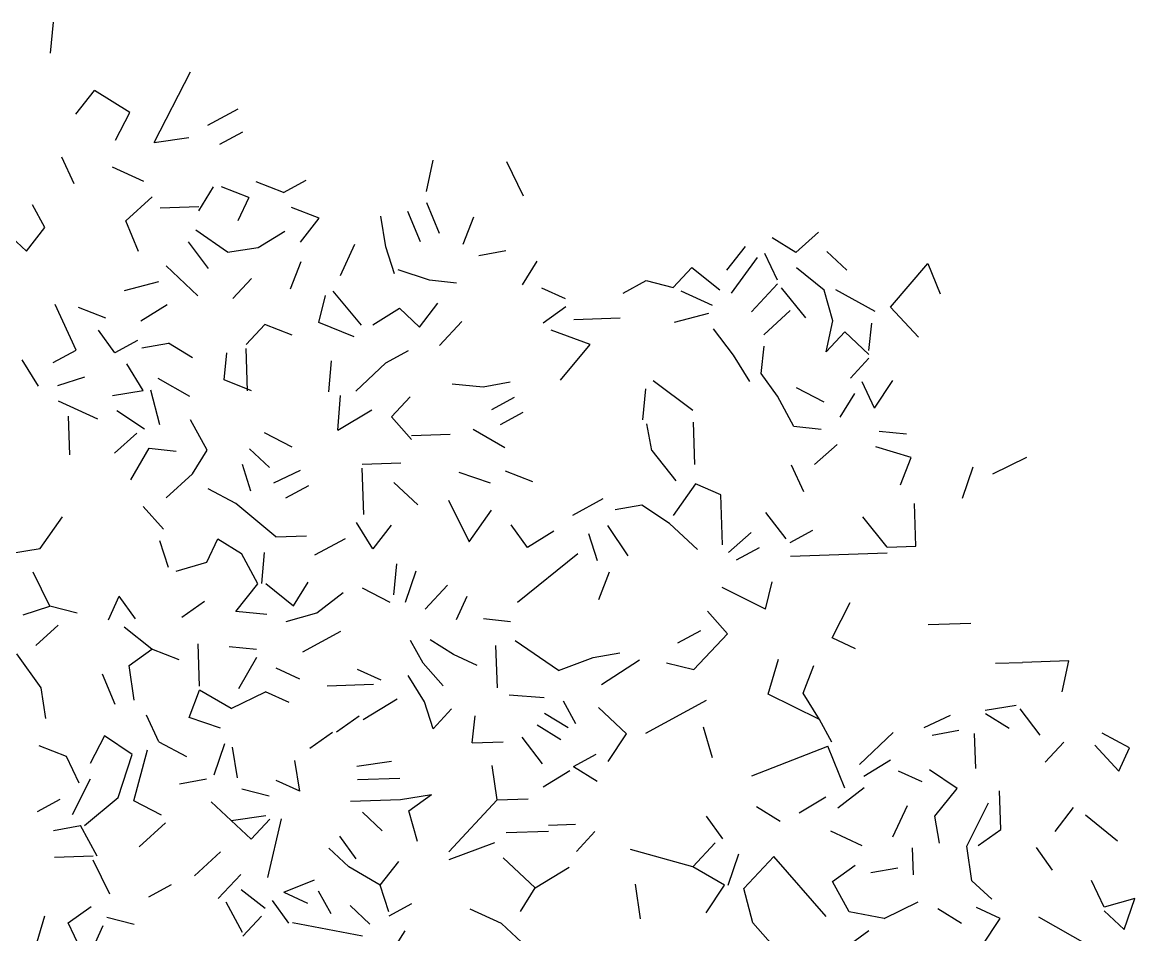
# Model space of a CAD drawing. Header units: metres. Extents: x 10 to 239, y 2 to 253.
# Drawn here: x 63.125 to 64.679, y 239.935 to 241.21 of the extents above; entities that cross this region are included whole.
import ezdxf

# ---------------------------------------------------------------- set-up
doc = ezdxf.new("R2010")
doc.units = ezdxf.units.M
doc.header["$MEASUREMENT"] = 0
doc.layers.add('bloques ARBOLES', color=7, linetype='Continuous', true_color=0xb8d897)

# ---------------------------------------------------------------- blocks, each defined once
blk = doc.blocks.new('arb-alz-77')
at = {"layer": 'bloques ARBOLES', "linetype": 'Continuous'}
for p, q in [((2.5902, 10.7491), (2.5993, 10.849)), ((2.9238, 10.4614), (3.0406, 10.6896)), ((2.9238, 10.4614), (3.0406, 10.6896)), ((2.6716, 10.5526), (2.7313, 10.6293)), ((2.8458, 10.5584), (2.7313, 10.6293)), ((2.8458, 10.5584), (2.7313, 10.6293)), ((2.8458, 10.5584), (2.7313, 10.6293)), ((2.8458, 10.5584), (2.7313, 10.6293)), ((2.799, 10.4696), (2.8458, 10.5584)), ((3.0964, 10.517), (3.1942, 10.5702)), ((3.0964, 10.517), (3.1942, 10.5702)), ((3.0964, 10.517), (3.1942, 10.5702)), ((2.9238, 10.4614), (3.0354, 10.4776)), ((2.9238, 10.4614), (3.0354, 10.4776)), ((2.9238, 10.4614), (3.0354, 10.4776)), ((3.1358, 10.4562), (3.2091, 10.4959)), ((2.6667, 10.3281), (2.6265, 10.414)), ((2.6667, 10.3281), (2.6265, 10.414)), ((3.8011, 10.3041), (3.8226, 10.4045)), ((3.8011, 10.3041), (3.8226, 10.4045)), ((4.0593, 10.4001), (4.1129, 10.2898)), ((4.0593, 10.4001), (4.1129, 10.2898)), ((4.0593, 10.4001), (4.1129, 10.2898)), ((2.8907, 10.3356), (2.7894, 10.3821)), ((3.3403, 10.301), (3.252, 10.3353)), ((3.3403, 10.301), (3.4137, 10.3408)), ((3.3403, 10.301), (3.4137, 10.3408)), ((2.8328, 10.2092), (2.9173, 10.2868)), ((3.0682, 10.2421), (3.1155, 10.3184)), ((3.0682, 10.2421), (3.1155, 10.3184)), ((3.0682, 10.2421), (3.1155, 10.3184)), ((3.2287, 10.2847), (3.1404, 10.3192)), ((2.5718, 10.1879), (2.5321, 10.2613)), ((2.5718, 10.1879), (2.5321, 10.2613)), ((3.0678, 10.2545), (2.9434, 10.2503)), ((3.0678, 10.2545), (2.9434, 10.2503)), ((3.0678, 10.2545), (2.9434, 10.2503)), ((3.0678, 10.2545), (2.9434, 10.2503)), ((3.2287, 10.2847), (3.1939, 10.209)), ((3.2287, 10.2847), (3.1939, 10.209)), ((3.2287, 10.2847), (3.1939, 10.209)), ((3.4552, 10.2177), (3.3668, 10.2521)), ((3.843, 10.1686), (3.8023, 10.2669)), ((3.843, 10.1686), (3.8023, 10.2669)), ((3.843, 10.1686), (3.8023, 10.2669)), ((3.3954, 10.141), (3.4552, 10.2177)), ((3.6701, 10.1253), (3.6543, 10.2245)), ((3.7816, 10.1415), (3.741, 10.2398)), ((3.9189, 10.1337), (3.9532, 10.2222)), ((3.9189, 10.1337), (3.9532, 10.2222)), ((2.5122, 10.1112), (2.5718, 10.1879)), ((2.5122, 10.1112), (2.5718, 10.1879)), ((2.8734, 10.1108), (2.8328, 10.2092)), ((2.8734, 10.1108), (2.8328, 10.2092)), ((3.16, 10.1081), (3.0579, 10.1794)), ((3.16, 10.1081), (3.0579, 10.1794)), ((3.16, 10.1081), (3.0579, 10.1794)), ((2.5122, 10.1112), (2.4479, 10.1713)), ((3.2591, 10.1239), (3.3445, 10.1766)), ((3.2591, 10.1239), (3.3445, 10.1766)), ((3.2591, 10.1239), (3.3445, 10.1766)), ((3.2591, 10.1239), (3.3445, 10.1766)), ((4.9909, 10.1076), (4.9147, 10.1549)), ((4.9909, 10.1076), (4.9147, 10.1549)), ((4.9909, 10.1076), (4.9147, 10.1549)), ((4.9909, 10.1076), (4.9147, 10.1549)), ((4.9909, 10.1076), (5.0637, 10.1724)), ((3.0995, 10.0562), (3.0344, 10.1413)), ((3.0995, 10.0562), (3.0344, 10.1413)), ((3.16, 10.1081), (3.2591, 10.1239)), ((3.5237, 10.0332), (3.57, 10.1344)), ((3.6979, 10.0391), (3.6701, 10.1253)), ((3.97, 10.0982), (4.0566, 10.1136)), ((3.97, 10.0982), (4.0566, 10.1136)), ((4.7687, 10.0503), (4.8284, 10.1271)), ((5.1548, 10.051), (5.0906, 10.1111)), ((5.1548, 10.051), (5.0906, 10.1111)), ((3.3632, 9.9905), (3.3976, 10.0788)), ((3.3632, 9.9905), (3.3976, 10.0788)), ((4.1102, 10.0032), (4.1575, 10.0795)), ((4.1102, 10.0032), (4.1575, 10.0795)), ((4.7836, 9.9761), (4.8671, 10.0911)), ((4.7836, 9.9761), (4.8671, 10.0911)), ((4.7836, 9.9761), (4.8671, 10.0911)), ((4.7836, 9.9761), (4.8671, 10.0911)), ((4.9317, 10.0184), (4.8914, 10.1043)), ((4.9317, 10.0184), (4.8914, 10.1043)), ((4.9317, 10.0184), (4.8914, 10.1043)), ((5.2959, 9.9312), (5.4157, 10.0722)), ((5.2959, 9.9312), (5.4157, 10.0722)), ((5.4157, 10.0722), (5.4564, 9.9739)), ((3.065, 9.9679), (2.9621, 10.0641)), ((3.8108, 10.0179), (3.7099, 10.052)), ((4.5963, 9.9947), (4.6563, 10.059)), ((4.5963, 9.9947), (4.6563, 10.059)), ((4.5963, 9.9947), (4.6563, 10.059)), ((4.6563, 10.059), (4.746, 9.9873)), ((4.6563, 10.059), (4.746, 9.9873)), ((5.0824, 9.9863), (4.9927, 10.0579)), ((5.0824, 9.9863), (4.9927, 10.0579)), ((2.8279, 9.9848), (2.939, 10.0135)), ((2.8279, 9.9848), (2.939, 10.0135)), ((2.8279, 9.9848), (2.939, 10.0135)), ((3.1774, 9.9592), (3.2375, 10.0236)), ((3.1774, 9.9592), (3.2375, 10.0236)), ((3.8982, 10.0085), (3.8108, 10.0179)), ((3.8982, 10.0085), (3.8108, 10.0179)), ((4.4349, 9.9768), (4.5083, 10.0167)), ((4.4349, 9.9768), (4.5083, 10.0167)), ((4.5083, 10.0167), (4.5963, 9.9947)), ((4.8479, 9.916), (4.9321, 10.006)), ((4.8479, 9.916), (4.9321, 10.006)), ((4.8479, 9.916), (4.9321, 10.006)), ((4.8479, 9.916), (4.9321, 10.006)), ((4.8479, 9.916), (4.9321, 10.006)), ((3.4541, 9.8814), (3.4761, 9.9693)), ((3.4541, 9.8814), (3.4761, 9.9693)), ((3.5915, 9.8736), (3.5005, 9.9826)), ((4.2488, 9.9581), (4.1727, 9.9927)), ((4.7228, 9.9367), (4.6214, 9.9831)), ((5.0231, 9.897), (4.945, 9.994)), ((5.0231, 9.897), (4.945, 9.994)), ((5.1105, 9.8876), (5.0824, 9.9863)), ((5.1105, 9.8876), (5.0824, 9.9863)), ((5.1105, 9.8876), (5.0824, 9.9863)), ((5.2466, 9.917), (5.1196, 9.9875)), ((5.2466, 9.917), (5.1196, 9.9875)), ((2.6724, 9.7927), (2.6052, 9.9399)), ((2.7686, 9.8956), (2.6802, 9.9299)), ((2.881, 9.8869), (2.9663, 9.9396)), ((2.881, 9.8869), (2.9663, 9.9396)), ((2.881, 9.8869), (2.9663, 9.9396)), ((3.6286, 9.8749), (3.7141, 9.9276)), ((3.6286, 9.8749), (3.7141, 9.9276)), ((3.7784, 9.8674), (3.7141, 9.9276)), ((3.7784, 9.8674), (3.7141, 9.9276)), ((3.7784, 9.8674), (3.7141, 9.9276)), ((3.7784, 9.8674), (3.7141, 9.9276)), ((3.7784, 9.8674), (3.7141, 9.9276)), ((3.7784, 9.8674), (3.8381, 9.9442)), ((4.1765, 9.8808), (4.2496, 9.9331)), ((4.1765, 9.8808), (4.2496, 9.9331)), ((4.1765, 9.8808), (4.2496, 9.9331)), ((5.2959, 9.9312), (5.3863, 9.8346)), ((5.2959, 9.9312), (5.3863, 9.8346)), ((4.4252, 9.8955), (4.2759, 9.8904)), ((4.4252, 9.8955), (4.2759, 9.8904)), ((4.4252, 9.8955), (4.2759, 9.8904)), ((4.4252, 9.8955), (4.2759, 9.8904)), ((4.6, 9.8827), (4.7111, 9.9115)), ((4.6, 9.8827), (4.7111, 9.9115)), ((4.6, 9.8827), (4.7111, 9.9115)), ((4.8878, 9.8425), (4.9725, 9.9203)), ((2.7972, 9.7844), (2.7449, 9.8575)), ((3.2198, 9.8112), (3.28, 9.8755)), ((3.3682, 9.8411), (3.28, 9.8755)), ((3.3682, 9.8411), (3.28, 9.8755)), ((3.5678, 9.8355), (3.4541, 9.8814)), ((3.5678, 9.8355), (3.4541, 9.8814)), ((3.9148, 9.8846), (3.8428, 9.8073)), ((4.3284, 9.8113), (4.2024, 9.8569)), ((4.3284, 9.8113), (4.2024, 9.8569)), ((4.3284, 9.8113), (4.2024, 9.8569)), ((4.7904, 9.777), (4.7253, 9.862)), ((5.0891, 9.7871), (5.1105, 9.8876)), ((5.0891, 9.7871), (5.1105, 9.8876)), ((5.0891, 9.7871), (5.1105, 9.8876)), ((5.0891, 9.7871), (5.1105, 9.8876)), ((5.2258, 9.7917), (5.2354, 9.8793)), ((2.8706, 9.8243), (2.7972, 9.7844)), ((2.8706, 9.8243), (2.7972, 9.7844)), ((2.8706, 9.8243), (2.7972, 9.7844)), ((5.1491, 9.8514), (5.0891, 9.7871)), ((5.1491, 9.8514), (5.0891, 9.7871)), ((5.2263, 9.7793), (5.1491, 9.8514)), ((5.2263, 9.7793), (5.1491, 9.8514)), ((5.2263, 9.7793), (5.1491, 9.8514)), ((2.5989, 9.7528), (2.6724, 9.7927)), ((2.8839, 9.7999), (2.9706, 9.8153)), ((2.8839, 9.7999), (2.9706, 9.8153)), ((2.8839, 9.7999), (2.9706, 9.8153)), ((3.0469, 9.768), (2.9706, 9.8153)), ((3.0469, 9.768), (2.9706, 9.8153)), ((3.0469, 9.768), (2.9706, 9.8153)), ((3.1489, 9.6968), (3.1585, 9.7842)), ((3.2249, 9.6619), (3.2203, 9.7987)), ((3.2249, 9.6619), (3.2203, 9.7987)), ((3.6702, 9.7516), (3.7436, 9.7915)), ((3.6702, 9.7516), (3.7436, 9.7915)), ((4.2326, 9.696), (4.3284, 9.8113)), ((4.2326, 9.696), (4.3284, 9.8113)), ((4.2326, 9.696), (4.3284, 9.8113)), ((4.8796, 9.7177), (4.8891, 9.8054)), ((4.8796, 9.7177), (4.8891, 9.8054)), ((2.5518, 9.6766), (2.499, 9.762)), ((2.5518, 9.6766), (2.499, 9.762)), ((2.8886, 9.6629), (2.8358, 9.7484)), ((2.8886, 9.6629), (2.8358, 9.7484)), ((2.8886, 9.6629), (2.8358, 9.7484)), ((3.4866, 9.6584), (3.4956, 9.7583)), ((3.4866, 9.6584), (3.4956, 9.7583)), ((3.5736, 9.6612), (3.6702, 9.7516)), ((4.8431, 9.6916), (4.7904, 9.777)), ((5.1666, 9.7026), (5.2266, 9.7669)), ((5.1666, 9.7026), (5.2266, 9.7669)), ((4.9319, 9.6449), (4.8796, 9.7177)), ((2.614, 9.6786), (2.7002, 9.7064)), ((2.614, 9.6786), (2.7002, 9.7064)), ((3.0386, 9.6432), (2.937, 9.702)), ((3.2372, 9.6623), (3.1489, 9.6968)), ((3.8843, 9.6841), (3.9842, 9.6751)), ((3.9842, 9.6751), (4.0708, 9.6905)), ((3.9842, 9.6751), (4.0708, 9.6905)), ((4.6595, 9.5983), (4.5317, 9.6936)), ((5.2446, 9.6056), (5.2044, 9.6913)), ((5.2446, 9.6056), (5.3039, 9.6947)), ((5.2446, 9.6056), (5.3039, 9.6947)), ((5.2446, 9.6056), (5.3039, 9.6947)), ((2.7894, 9.6472), (2.8886, 9.6629)), ((2.7894, 9.6472), (2.8886, 9.6629)), ((2.9421, 9.5527), (2.9133, 9.6638)), ((3.5157, 9.5348), (3.5242, 9.6472)), ((3.5157, 9.5348), (3.5242, 9.6472)), ((3.6886, 9.5779), (3.7486, 9.6422)), ((4.0116, 9.6013), (4.085, 9.6411)), ((4.0116, 9.6013), (4.085, 9.6411)), ((4.4986, 9.568), (4.5076, 9.6678)), ((4.4986, 9.568), (4.5076, 9.6678)), ((4.985, 9.547), (4.9319, 9.6449)), ((5.0821, 9.625), (4.9932, 9.6718)), ((5.1334, 9.5769), (5.1807, 9.6532)), ((2.7422, 9.5709), (2.6156, 9.6289)), ((2.7422, 9.5709), (2.6156, 9.6289)), ((2.7422, 9.5709), (2.6156, 9.6289)), ((2.7422, 9.5709), (2.6156, 9.6289)), ((2.7422, 9.5709), (2.6156, 9.6289)), ((2.6527, 9.4558), (2.6485, 9.5802)), ((2.8927, 9.5386), (2.8035, 9.5978)), ((2.8927, 9.5386), (2.8035, 9.5978)), ((2.8927, 9.5386), (2.8035, 9.5978)), ((2.8927, 9.5386), (2.8035, 9.5978)), ((2.8927, 9.5386), (2.8035, 9.5978)), ((3.5157, 9.5348), (3.6256, 9.6007)), ((3.7533, 9.5054), (3.6886, 9.5779)), ((3.7533, 9.5054), (3.6886, 9.5779)), ((3.7533, 9.5054), (3.6886, 9.5779)), ((3.7533, 9.5054), (3.6886, 9.5779)), ((3.7533, 9.5054), (3.6886, 9.5779)), ((4.1116, 9.5921), (4.0382, 9.5524)), ((3.0943, 9.4706), (3.0411, 9.5684)), ((3.0943, 9.4706), (3.0411, 9.5684)), ((4.0532, 9.478), (3.9515, 9.537)), ((4.5267, 9.4693), (4.5113, 9.5559)), ((4.5267, 9.4693), (4.5113, 9.5559)), ((4.6653, 9.4241), (4.6608, 9.5609)), ((5.0725, 9.5375), (4.985, 9.547)), ((5.0725, 9.5375), (4.985, 9.547)), ((2.7957, 9.4606), (2.8682, 9.5253)), ((2.7957, 9.4606), (2.8682, 9.5253)), ((2.7957, 9.4606), (2.8682, 9.5253)), ((2.7957, 9.4606), (2.8682, 9.5253)), ((3.368, 9.48), (3.2793, 9.5268)), ((3.7529, 9.5178), (3.8773, 9.522)), ((3.7529, 9.5178), (3.8773, 9.522)), ((5.3471, 9.5218), (5.2596, 9.5313)), ((5.3471, 9.5218), (5.2596, 9.5313)), ((2.8485, 9.3751), (2.9073, 9.4768)), ((2.8485, 9.3751), (2.9073, 9.4768)), ((2.9073, 9.4768), (2.9947, 9.4673)), ((2.9073, 9.4768), (2.9947, 9.4673)), ((2.9073, 9.4768), (2.9947, 9.4673)), ((3.047, 9.3943), (3.0943, 9.4706)), ((3.2955, 9.4151), (3.2312, 9.4753)), ((4.5267, 9.4693), (4.6048, 9.3722)), ((4.5267, 9.4693), (4.6048, 9.3722)), ((5.0515, 9.4247), (5.124, 9.4894)), ((5.3622, 9.4476), (5.2489, 9.4811)), ((5.3622, 9.4476), (5.2489, 9.4811)), ((3.594, 9.4252), (3.7186, 9.4294)), ((3.594, 9.4252), (3.7186, 9.4294)), ((5.3277, 9.3592), (5.3622, 9.4476)), ((5.3277, 9.3592), (5.3622, 9.4476)), ((5.3277, 9.3592), (5.3622, 9.4476)), ((5.3277, 9.3592), (5.3622, 9.4476)), ((5.6254, 9.3943), (5.7356, 9.4478)), ((5.6254, 9.3943), (5.7356, 9.4478)), ((5.6254, 9.3943), (5.7356, 9.4478)), ((2.9625, 9.3168), (3.047, 9.3943)), ((2.9625, 9.3168), (3.047, 9.3943)), ((2.9625, 9.3168), (3.047, 9.3943)), ((3.2358, 9.3384), (3.208, 9.4247)), ((3.3096, 9.3659), (3.3954, 9.406)), ((3.5995, 9.2636), (3.5944, 9.4127)), ((3.5995, 9.2636), (3.5944, 9.4127)), ((3.5995, 9.2636), (3.5944, 9.4127)), ((4.0072, 9.3644), (3.9064, 9.3985)), ((4.0072, 9.3644), (3.9064, 9.3985)), ((4.144, 9.3691), (4.0557, 9.4035)), ((4.144, 9.3691), (4.0557, 9.4035)), ((4.144, 9.3691), (4.0557, 9.4035)), ((5.017, 9.3363), (4.9768, 9.4222)), ((5.5283, 9.3162), (5.5624, 9.417)), ((5.5283, 9.3162), (5.5624, 9.417)), ((5.5283, 9.3162), (5.5624, 9.417)), ((3.3486, 9.3173), (3.422, 9.3571)), ((3.3486, 9.3173), (3.422, 9.3571)), ((3.7729, 9.2943), (3.6956, 9.3664)), ((3.7729, 9.2943), (3.6956, 9.3664)), ((3.7729, 9.2943), (3.6956, 9.3664)), ((4.6675, 9.3619), (4.596, 9.2598)), ((4.7496, 9.3273), (4.6675, 9.3619)), ((4.7496, 9.3273), (4.6675, 9.3619)), ((3.1873, 9.2993), (3.0984, 9.3462)), ((4.755, 9.1655), (4.7496, 9.3273)), ((2.9535, 9.2167), (2.8886, 9.2893)), ((2.9535, 9.2167), (2.8886, 9.2893)), ((2.9535, 9.2167), (2.8886, 9.2893)), ((3.3154, 9.1916), (3.1873, 9.2993)), ((3.3154, 9.1916), (3.1873, 9.2993)), ((3.3154, 9.1916), (3.1873, 9.2993)), ((3.872, 9.3101), (3.9387, 9.1753)), ((4.2722, 9.2613), (4.37, 9.3145)), ((4.4954, 9.2939), (4.4087, 9.2784)), ((4.5845, 9.2345), (4.4954, 9.2939)), ((4.5845, 9.2345), (4.4954, 9.2939)), ((4.5845, 9.2345), (4.4954, 9.2939)), ((5.3779, 9.1617), (5.3733, 9.2985)), ((2.5569, 9.1536), (2.6283, 9.2556)), ((2.5569, 9.1536), (2.6283, 9.2556)), ((3.9387, 9.1753), (4.0101, 9.2775)), ((3.9387, 9.1753), (4.0101, 9.2775)), ((4.9598, 9.1849), (4.8948, 9.2699)), ((5.2847, 9.1586), (5.2067, 9.2555)), ((5.2847, 9.1586), (5.2067, 9.2555)), ((5.2847, 9.1586), (5.2067, 9.2555)), ((3.6282, 9.1524), (3.5755, 9.2378)), ((3.6879, 9.2291), (3.6282, 9.1524)), ((4.1263, 9.1568), (4.074, 9.2297)), ((4.4511, 9.1304), (4.3855, 9.2278)), ((4.6746, 9.1504), (4.5845, 9.2345)), ((4.6746, 9.1504), (4.5845, 9.2345)), ((4.6746, 9.1504), (4.5845, 9.2345)), ((4.6746, 9.1504), (4.5845, 9.2345)), ((4.9727, 9.1728), (5.0462, 9.2127)), ((4.9727, 9.1728), (5.0462, 9.2127)), ((4.9727, 9.1728), (5.0462, 9.2127)), ((4.9727, 9.1728), (5.0462, 9.2127)), ((2.9701, 9.0928), (2.9422, 9.179)), ((2.9701, 9.0928), (2.9422, 9.179)), ((2.9701, 9.0928), (2.9422, 9.179)), ((2.9701, 9.0928), (2.9422, 9.179)), ((3.094, 9.1095), (3.1289, 9.1853)), ((3.1289, 9.1853), (3.2052, 9.1382)), ((3.1289, 9.1853), (3.2052, 9.1382)), ((3.1289, 9.1853), (3.2052, 9.1382)), ((3.3154, 9.1916), (3.415, 9.1949)), ((3.3154, 9.1916), (3.415, 9.1949)), ((3.3154, 9.1916), (3.415, 9.1949)), ((3.4419, 9.1336), (3.5398, 9.1867)), ((3.4419, 9.1336), (3.5398, 9.1867)), ((4.2116, 9.2094), (4.1263, 9.1568)), ((4.2116, 9.2094), (4.1263, 9.1568)), ((4.3519, 9.1145), (4.3242, 9.2008)), ((4.7745, 9.1413), (4.8471, 9.206)), ((2.4578, 9.1377), (2.5569, 9.1536)), ((2.4578, 9.1377), (2.5569, 9.1536)), ((3.2708, 9.0407), (3.2798, 9.1407)), ((4.8003, 9.1172), (4.8736, 9.1571)), ((4.8003, 9.1172), (4.8736, 9.1571)), ((4.9742, 9.1293), (5.2852, 9.1399)), ((4.9742, 9.1293), (5.2852, 9.1399)), ((4.9742, 9.1293), (5.2852, 9.1399)), ((4.9742, 9.1293), (5.2852, 9.1399)), ((4.9742, 9.1293), (5.2852, 9.1399)), ((4.9742, 9.1293), (5.2852, 9.1399)), ((4.9742, 9.1293), (5.2852, 9.1399)), ((5.2847, 9.1586), (5.3779, 9.1617)), ((5.2847, 9.1586), (5.3779, 9.1617)), ((5.2847, 9.1586), (5.3779, 9.1617)), ((5.2847, 9.1586), (5.3779, 9.1617)), ((2.9953, 9.0812), (3.094, 9.1095)), ((3.2583, 9.0403), (3.2052, 9.1382)), ((3.2583, 9.0403), (3.2052, 9.1382)), ((3.7045, 9.1051), (3.6954, 9.0052)), ((3.7045, 9.1051), (3.6954, 9.0052)), ((3.7045, 9.1051), (3.6954, 9.0052)), ((3.7045, 9.1051), (3.6954, 9.0052)), ((4.0948, 8.9812), (4.2889, 9.1374)), ((4.0948, 8.9812), (4.2889, 9.1374)), ((4.0948, 8.9812), (4.2889, 9.1374)), ((2.5882, 8.9678), (2.5346, 9.0781)), ((2.5882, 8.9678), (2.5346, 9.0781)), ((2.5882, 8.9678), (2.5346, 9.0781)), ((2.5882, 8.9678), (2.5346, 9.0781)), ((2.5882, 8.9678), (2.5346, 9.0781)), ((3.7337, 8.9815), (3.7676, 9.0823)), ((3.7337, 8.9815), (3.7676, 9.0823)), ((4.3561, 8.9901), (4.3905, 9.0785)), ((4.3561, 8.9901), (4.3905, 9.0785)), ((3.1866, 8.9506), (3.2583, 9.0403)), ((3.1866, 8.9506), (3.2583, 9.0403)), ((3.2832, 9.0411), (3.3728, 8.9693)), ((3.3728, 8.9693), (3.4201, 9.0457)), ((3.3728, 8.9693), (3.4201, 9.0457)), ((3.3728, 8.9693), (3.4201, 9.0457)), ((3.8688, 9.0359), (3.7967, 8.9588)), ((4.8928, 8.9584), (4.9147, 9.0463)), ((4.8928, 8.9584), (4.9147, 9.0463)), ((4.8928, 8.9584), (4.9147, 9.0463)), ((4.8928, 8.9584), (4.9147, 9.0463)), ((2.7765, 8.9244), (2.8112, 9.0002)), ((2.8635, 8.9272), (2.8112, 9.0002)), ((2.8635, 8.9272), (2.8112, 9.0002)), ((3.4482, 8.947), (3.5332, 9.0121)), ((3.4482, 8.947), (3.5332, 9.0121)), ((3.6839, 8.9799), (3.5951, 9.0267)), ((3.6839, 8.9799), (3.5951, 9.0267)), ((3.6839, 8.9799), (3.5951, 9.0267)), ((3.6839, 8.9799), (3.5951, 9.0267)), ((3.8975, 8.9248), (3.9323, 9.0007)), ((3.8975, 8.9248), (3.9323, 9.0007)), ((3.8975, 8.9248), (3.9323, 9.0007)), ((4.8928, 8.9584), (4.7534, 9.0285)), ((4.8928, 8.9584), (4.7534, 9.0285)), ((4.8928, 8.9584), (4.7534, 9.0285)), ((2.5019, 8.9399), (2.5882, 8.9678)), ((2.5019, 8.9399), (2.5882, 8.9678)), ((2.5019, 8.9399), (2.5882, 8.9678)), ((2.5019, 8.9399), (2.5882, 8.9678)), ((2.676, 8.9458), (2.5882, 8.9678)), ((2.676, 8.9458), (2.5882, 8.9678)), ((3.0128, 8.9323), (3.0858, 8.9847)), ((3.0128, 8.9323), (3.0858, 8.9847)), ((3.0128, 8.9323), (3.0858, 8.9847)), ((3.0128, 8.9323), (3.0858, 8.9847)), ((5.1078, 8.866), (5.1661, 8.9801)), ((5.1078, 8.866), (5.1661, 8.9801)), ((5.1078, 8.866), (5.1661, 8.9801)), ((5.1078, 8.866), (5.1661, 8.9801)), ((3.2865, 8.9416), (3.1866, 8.9506)), ((3.2865, 8.9416), (3.1866, 8.9506)), ((3.3496, 8.9187), (3.4482, 8.947)), ((3.3496, 8.9187), (3.4482, 8.947)), ((4.0721, 8.9182), (3.9846, 8.9277)), ((4.7709, 8.8796), (4.7061, 8.9521)), ((4.7709, 8.8796), (4.7061, 8.9521)), ((4.7709, 8.8796), (4.7061, 8.9521)), ((4.7709, 8.8796), (4.7061, 8.9521)), ((4.7709, 8.8796), (4.7061, 8.9521)), ((2.5426, 8.8417), (2.6151, 8.9065)), ((2.5426, 8.8417), (2.6151, 8.9065)), ((2.9168, 8.8294), (2.8271, 8.901)), ((2.9168, 8.8294), (2.8271, 8.901)), ((2.9168, 8.8294), (2.8271, 8.901)), ((2.9168, 8.8294), (2.8271, 8.901)), ((2.9168, 8.8294), (2.8271, 8.901)), ((2.9168, 8.8294), (2.8271, 8.901)), ((2.9168, 8.8294), (2.8271, 8.901)), ((2.9168, 8.8294), (2.8271, 8.901)), ((4.6834, 8.889), (4.6099, 8.8491)), ((4.6834, 8.889), (4.6099, 8.8491)), ((4.6834, 8.889), (4.6099, 8.8491)), ((5.5545, 8.9122), (5.4177, 8.9076)), ((5.5545, 8.9122), (5.4177, 8.9076)), ((3.4026, 8.821), (3.525, 8.8873)), ((3.7901, 8.7842), (3.7502, 8.8576)), ((3.7901, 8.7842), (3.7502, 8.8576)), ((3.7901, 8.7842), (3.7502, 8.8576)), ((3.8887, 8.8123), (3.8125, 8.8596)), ((4.2268, 8.7615), (4.0866, 8.8564)), ((4.2268, 8.7615), (4.0866, 8.8564)), ((4.2268, 8.7615), (4.0866, 8.8564)), ((4.2268, 8.7615), (4.0866, 8.8564)), ((4.6627, 8.7638), (4.7709, 8.8796)), ((5.1836, 8.8313), (5.1078, 8.866)), ((2.8437, 8.7771), (2.9168, 8.8294)), ((3.005, 8.795), (2.9168, 8.8294)), ((3.005, 8.795), (2.9168, 8.8294)), ((3.005, 8.795), (2.9168, 8.8294)), ((3.0702, 8.7101), (3.0655, 8.8469)), ((3.0702, 8.7101), (3.0655, 8.8469)), ((3.0702, 8.7101), (3.0655, 8.8469)), ((3.0702, 8.7101), (3.0655, 8.8469)), ((3.0702, 8.7101), (3.0655, 8.8469)), ((3.0702, 8.7101), (3.0655, 8.8469)), ((3.2531, 8.8283), (3.1654, 8.8377)), ((3.2531, 8.8283), (3.1654, 8.8377)), ((4.0295, 8.7051), (4.0248, 8.842)), ((4.0295, 8.7051), (4.0248, 8.842)), ((4.3377, 8.8026), (4.4242, 8.818)), ((4.3377, 8.8026), (4.4242, 8.818)), ((2.5597, 8.7052), (2.4813, 8.8147)), ((2.5597, 8.7052), (2.4813, 8.8147)), ((2.5597, 8.7052), (2.4813, 8.8147)), ((3.2539, 8.8033), (3.1951, 8.7018)), ((3.2539, 8.8033), (3.1951, 8.7018)), ((3.2539, 8.8033), (3.1951, 8.7018)), ((3.2539, 8.8033), (3.1951, 8.7018)), ((3.8549, 8.7116), (3.7901, 8.7842)), ((3.8549, 8.7116), (3.7901, 8.7842)), ((3.9647, 8.7776), (3.8887, 8.8123)), ((4.2268, 8.7615), (4.3377, 8.8026)), ((4.3653, 8.7164), (4.4873, 8.7952)), ((4.3653, 8.7164), (4.4873, 8.7952)), ((4.3653, 8.7164), (4.4873, 8.7952)), ((4.3653, 8.7164), (4.4873, 8.7952)), ((4.5748, 8.7857), (4.6627, 8.7638)), ((4.902, 8.6847), (4.9356, 8.7979)), ((4.902, 8.6847), (4.9356, 8.7979)), ((4.902, 8.6847), (4.9356, 8.7979)), ((5.6336, 8.7842), (5.7207, 8.7871)), ((5.6336, 8.7842), (5.7207, 8.7871)), ((5.6336, 8.7842), (5.7207, 8.7871)), ((5.8699, 8.7922), (5.7207, 8.7871)), ((5.8699, 8.7922), (5.7207, 8.7871)), ((5.8485, 8.6918), (5.8699, 8.7922)), ((5.8485, 8.6918), (5.8699, 8.7922)), ((2.7981, 8.6511), (2.7574, 8.7493)), ((2.7981, 8.6511), (2.7574, 8.7493)), ((2.86, 8.6655), (2.8437, 8.7771)), ((2.86, 8.6655), (2.8437, 8.7771)), ((3.3932, 8.7334), (3.3174, 8.7682)), ((3.3932, 8.7334), (3.3174, 8.7682)), ((3.3932, 8.7334), (3.3174, 8.7682)), ((3.3932, 8.7334), (3.3174, 8.7682)), ((3.3932, 8.7334), (3.3174, 8.7682)), ((3.655, 8.7298), (3.5791, 8.7646)), ((3.7943, 8.6597), (3.7417, 8.7452)), ((5.0141, 8.6884), (5.0484, 8.7769)), ((5.0141, 8.6884), (5.0484, 8.7769)), ((5.0141, 8.6884), (5.0484, 8.7769)), ((3.4811, 8.7115), (3.6306, 8.7166)), ((3.4811, 8.7115), (3.6306, 8.7166)), ((3.4811, 8.7115), (3.6306, 8.7166)), ((3.4811, 8.7115), (3.6306, 8.7166)), ((2.5754, 8.606), (2.5597, 8.7052)), ((3.0362, 8.6092), (3.0705, 8.6977)), ((3.1722, 8.6386), (3.0705, 8.6977)), ((3.1722, 8.6386), (3.0705, 8.6977)), ((3.1722, 8.6386), (3.2825, 8.6922)), ((3.3585, 8.6576), (3.2825, 8.6922)), ((4.18, 8.6727), (4.0677, 8.6815)), ((4.18, 8.6727), (4.0677, 8.6815)), ((5.0667, 8.6031), (4.902, 8.6847)), ((5.0667, 8.6031), (4.902, 8.6847)), ((5.0667, 8.6031), (5.0141, 8.6884)), ((5.0667, 8.6031), (5.0141, 8.6884)), ((5.0667, 8.6031), (5.0141, 8.6884)), ((5.0667, 8.6031), (5.0141, 8.6884)), ((3.5969, 8.6033), (3.7068, 8.6693)), ((3.5969, 8.6033), (3.7068, 8.6693)), ((3.5969, 8.6033), (3.7068, 8.6693)), ((3.8222, 8.5736), (3.7943, 8.6597)), ((3.8822, 8.6378), (3.8222, 8.5736)), ((3.8822, 8.6378), (3.8222, 8.5736)), ((4.2825, 8.5891), (4.2427, 8.6625)), ((4.4455, 8.5571), (4.3554, 8.6414)), ((4.5076, 8.5592), (4.7034, 8.6655)), ((4.5076, 8.5592), (4.7034, 8.6655)), ((5.6013, 8.6336), (5.7004, 8.6494)), ((5.6013, 8.6336), (5.7004, 8.6494)), ((5.6013, 8.6336), (5.7004, 8.6494)), ((5.6013, 8.6336), (5.7004, 8.6494)), ((5.6013, 8.6336), (5.7004, 8.6494)), ((5.6013, 8.6336), (5.7004, 8.6494)), ((5.6013, 8.6336), (5.7004, 8.6494)), ((5.7785, 8.5524), (5.7132, 8.6374)), ((5.7785, 8.5524), (5.7132, 8.6374)), ((2.9392, 8.5313), (2.8989, 8.617)), ((3.1371, 8.5753), (3.0362, 8.6092)), ((3.511, 8.563), (3.5841, 8.6153)), ((3.511, 8.563), (3.5841, 8.6153)), ((3.511, 8.563), (3.5841, 8.6153)), ((3.9482, 8.528), (3.9577, 8.6155)), ((4.258, 8.5758), (4.1817, 8.623)), ((4.258, 8.5758), (4.1817, 8.623)), ((5.1065, 8.5297), (5.0667, 8.6031)), ((5.404, 8.5771), (5.4897, 8.6174)), ((5.6781, 8.5739), (5.6017, 8.6212)), ((5.6781, 8.5739), (5.6017, 8.6212)), ((5.6781, 8.5739), (5.6017, 8.6212)), ((4.2344, 8.5375), (4.158, 8.5848)), ((4.7221, 8.4794), (4.6939, 8.578)), ((4.7221, 8.4794), (4.6939, 8.578)), ((4.7221, 8.4794), (4.6939, 8.578)), ((5.4296, 8.5529), (5.5164, 8.5684)), ((2.7641, 8.5502), (2.7174, 8.4614)), ((2.8533, 8.4909), (2.7641, 8.5502)), ((2.9392, 8.5313), (3.0279, 8.4844)), ((3.4258, 8.5103), (3.4986, 8.5626)), ((3.4258, 8.5103), (3.4986, 8.5626)), ((3.4258, 8.5103), (3.4986, 8.5626)), ((3.9482, 8.528), (4.0477, 8.5313)), ((4.1747, 8.4608), (4.1095, 8.5459)), ((4.1747, 8.4608), (4.1095, 8.5459)), ((4.1747, 8.4608), (4.1095, 8.5459)), ((4.1747, 8.4608), (4.1095, 8.5459)), ((4.1747, 8.4608), (4.1095, 8.5459)), ((4.3862, 8.468), (4.4455, 8.5571)), ((4.3862, 8.468), (4.4455, 8.5571)), ((5.1962, 8.458), (5.3048, 8.5614)), ((5.5703, 8.4457), (5.5665, 8.5576)), ((5.5703, 8.4457), (5.5665, 8.5576)), ((5.5703, 8.4457), (5.5665, 8.5576)), ((5.7939, 8.4657), (5.8539, 8.53)), ((5.7939, 8.4657), (5.8539, 8.53)), ((6.0663, 8.5122), (5.9775, 8.5591)), ((6.0663, 8.5122), (5.9775, 8.5591)), ((2.6419, 8.4839), (2.5535, 8.5183)), ((2.6419, 8.4839), (2.5535, 8.5183)), ((2.6419, 8.4839), (2.5535, 8.5183)), ((2.6419, 8.4839), (2.5535, 8.5183)), ((2.6419, 8.4839), (2.5535, 8.5183)), ((2.8584, 8.3416), (2.9027, 8.5051)), ((2.8584, 8.3416), (2.9027, 8.5051)), ((2.8584, 8.3416), (2.9027, 8.5051)), ((3.1171, 8.4252), (3.1512, 8.5259)), ((3.1171, 8.4252), (3.1512, 8.5259)), ((3.1922, 8.4151), (3.1764, 8.5143)), ((3.1922, 8.4151), (3.1764, 8.5143)), ((3.1922, 8.4151), (3.1764, 8.5143)), ((4.8487, 8.4213), (5.0945, 8.5168)), ((5.1489, 8.3817), (5.0945, 8.5168)), ((5.9539, 8.521), (6.0315, 8.4363)), ((6.0315, 8.4363), (6.0663, 8.5122)), ((6.0315, 8.4363), (6.0663, 8.5122)), ((6.0315, 8.4363), (6.0663, 8.5122)), ((6.0315, 8.4363), (6.0663, 8.5122)), ((2.6821, 8.3979), (2.6419, 8.4839)), ((2.8081, 8.3523), (2.8533, 8.4909)), ((2.8081, 8.3523), (2.8533, 8.4909)), ((3.3929, 8.3721), (3.3772, 8.4712)), ((3.3929, 8.3721), (3.3772, 8.4712)), ((3.3929, 8.3721), (3.3772, 8.4712)), ((3.577, 8.4531), (3.6886, 8.4693)), ((3.577, 8.4531), (3.6886, 8.4693)), ((4.2746, 8.4517), (4.3481, 8.4916)), ((5.2099, 8.4211), (5.2954, 8.4737)), ((4.0292, 8.3439), (4.0129, 8.4554)), ((4.1772, 8.3862), (4.2627, 8.4388)), ((4.1772, 8.3862), (4.2627, 8.4388)), ((4.1772, 8.3862), (4.2627, 8.4388)), ((4.2746, 8.4517), (4.3511, 8.4044)), ((4.2746, 8.4517), (4.3511, 8.4044)), ((4.2746, 8.4517), (4.3511, 8.4044)), ((4.2746, 8.4517), (4.3511, 8.4044)), ((5.3974, 8.4025), (5.3215, 8.4372)), ((5.5102, 8.3814), (5.421, 8.4406)), ((2.6607, 8.2976), (2.719, 8.4117)), ((2.6607, 8.2976), (2.719, 8.4117)), ((2.6607, 8.2976), (2.719, 8.4117)), ((3.006, 8.3964), (3.0927, 8.4118)), ((3.006, 8.3964), (3.0927, 8.4118)), ((3.006, 8.3964), (3.0927, 8.4118)), ((3.006, 8.3964), (3.0927, 8.4118)), ((3.3929, 8.3721), (3.3171, 8.4069)), ((3.3929, 8.3721), (3.3171, 8.4069)), ((3.5785, 8.4097), (3.7154, 8.4142)), ((2.6992, 8.2615), (2.8081, 8.3523)), ((3.2939, 8.3563), (3.206, 8.3783)), ((3.2939, 8.3563), (3.206, 8.3783)), ((3.7178, 8.3457), (3.8169, 8.3616)), ((3.7178, 8.3457), (3.8169, 8.3616)), ((3.7439, 8.3093), (3.8169, 8.3616)), ((3.7439, 8.3093), (3.8169, 8.3616)), ((3.7439, 8.3093), (3.8169, 8.3616)), ((5.0021, 8.302), (5.0876, 8.3546)), ((5.1262, 8.3185), (5.2111, 8.3838)), ((5.4384, 8.2918), (5.5102, 8.3814)), ((5.4384, 8.2918), (5.5102, 8.3814)), ((5.6516, 8.2492), (5.6474, 8.3735)), ((2.5483, 8.3063), (2.6216, 8.3461)), ((2.5483, 8.3063), (2.6216, 8.3461)), ((2.9472, 8.2948), (2.8584, 8.3416)), ((3.1719, 8.2776), (3.1077, 8.3376)), ((3.556, 8.3404), (3.7178, 8.3457)), ((3.556, 8.3404), (3.7178, 8.3457)), ((3.556, 8.3404), (3.7178, 8.3457)), ((3.556, 8.3404), (3.7178, 8.3457)), ((3.873, 8.1767), (4.0292, 8.3439)), ((3.873, 8.1767), (4.0292, 8.3439)), ((4.0292, 8.3439), (4.1286, 8.3472)), ((4.0292, 8.3439), (4.1286, 8.3472)), ((4.0292, 8.3439), (4.1286, 8.3472)), ((4.9408, 8.275), (4.8644, 8.3223)), ((4.9408, 8.275), (4.8644, 8.3223)), ((5.3037, 8.225), (5.3502, 8.3261)), ((5.3037, 8.225), (5.3502, 8.3261)), ((5.5413, 8.1956), (5.6113, 8.3349)), ((5.5413, 8.1956), (5.6113, 8.3349)), ((5.5413, 8.1956), (5.6113, 8.3349)), ((5.5413, 8.1956), (5.6113, 8.3349)), ((5.5413, 8.1956), (5.6113, 8.3349)), ((5.8262, 8.2426), (5.8859, 8.3193)), ((5.8262, 8.2426), (5.8859, 8.3193)), ((3.1719, 8.2776), (3.2835, 8.2938)), ((3.1719, 8.2776), (3.2835, 8.2938)), ((3.2362, 8.2174), (3.2964, 8.2817)), ((3.2362, 8.2174), (3.2964, 8.2817)), ((3.2362, 8.2174), (3.2964, 8.2817)), ((3.2362, 8.2174), (3.2964, 8.2817)), ((3.2362, 8.2174), (3.2964, 8.2817)), ((3.2362, 8.2174), (3.2964, 8.2817)), ((3.2362, 8.2174), (3.2964, 8.2817)), ((3.2362, 8.2174), (3.2964, 8.2817)), ((3.2362, 8.2174), (3.2964, 8.2817)), ((3.2362, 8.2174), (3.2964, 8.2817)), ((3.2902, 8.0946), (3.3337, 8.2829)), ((3.2902, 8.0946), (3.3337, 8.2829)), ((3.6589, 8.2442), (3.5946, 8.3042)), ((3.6589, 8.2442), (3.5946, 8.3042)), ((3.7721, 8.2106), (3.7439, 8.3093)), ((4.7559, 8.2189), (4.7036, 8.2918)), ((4.7559, 8.2189), (4.7036, 8.2918)), ((5.4538, 8.2051), (5.4384, 8.2918)), ((5.4538, 8.2051), (5.4384, 8.2918)), ((5.4538, 8.2051), (5.4384, 8.2918)), ((5.4538, 8.2051), (5.4384, 8.2918)), ((5.4538, 8.2051), (5.4384, 8.2918)), ((5.9242, 8.2958), (6.0266, 8.212)), ((5.9242, 8.2958), (6.0266, 8.212)), ((2.6001, 8.2458), (2.6868, 8.2612)), ((2.7399, 8.1633), (2.6868, 8.2612)), ((2.7399, 8.1633), (2.6868, 8.2612)), ((2.876, 8.1928), (2.9604, 8.2704)), ((3.1719, 8.2776), (3.2362, 8.2174)), ((3.1719, 8.2776), (3.2362, 8.2174)), ((4.0576, 8.2389), (4.1945, 8.2435)), ((4.0576, 8.2389), (4.1945, 8.2435)), ((4.2809, 8.2652), (4.1939, 8.2622)), ((4.2809, 8.2652), (4.1939, 8.2622)), ((4.2809, 8.2652), (4.1939, 8.2622)), ((4.2809, 8.2652), (4.1939, 8.2622)), ((5.205, 8.1967), (5.1038, 8.243)), ((5.205, 8.1967), (5.1038, 8.243)), ((5.5787, 8.1969), (5.6516, 8.2492)), ((3.5747, 8.154), (3.5224, 8.2271)), ((4.2839, 8.178), (4.344, 8.2424)), ((3.0534, 8.0992), (3.138, 8.1767)), ((3.0534, 8.0992), (3.138, 8.1767)), ((3.0534, 8.0992), (3.138, 8.1767)), ((3.0534, 8.0992), (3.138, 8.1767)), ((3.0534, 8.0992), (3.138, 8.1767)), ((3.5507, 8.1284), (3.4864, 8.1884)), ((3.8738, 8.1517), (4.0214, 8.2066)), ((3.8738, 8.1517), (4.0214, 8.2066)), ((4.6593, 8.1284), (4.458, 8.1839)), ((4.6593, 8.1284), (4.7313, 8.2057)), ((5.3701, 8.1026), (5.3672, 8.1897)), ((5.5575, 8.084), (5.5413, 8.1956)), ((5.5575, 8.084), (5.5413, 8.1956)), ((5.5575, 8.084), (5.5413, 8.1956)), ((5.5575, 8.084), (5.5413, 8.1956)), ((5.5575, 8.084), (5.5413, 8.1956)), ((5.5575, 8.084), (5.5413, 8.1956)), ((5.818, 8.1177), (5.7657, 8.1907)), ((2.7274, 8.1628), (2.6031, 8.1586)), ((2.7274, 8.1628), (2.6031, 8.1586)), ((2.7815, 8.0402), (2.7279, 8.1504)), ((3.6523, 8.0696), (3.7121, 8.1463)), ((3.6523, 8.0696), (3.7121, 8.1463)), ((3.6523, 8.0696), (3.7121, 8.1463)), ((4.1509, 8.0614), (4.0479, 8.1576)), ((4.1509, 8.0614), (4.0479, 8.1576)), ((4.1509, 8.0614), (4.0479, 8.1576)), ((4.7734, 8.07), (4.8073, 8.1708)), ((4.7734, 8.07), (4.8073, 8.1708)), ((4.7734, 8.07), (4.8073, 8.1708)), ((4.7734, 8.07), (4.8073, 8.1708)), ((4.9197, 8.1622), (4.8235, 8.0593)), ((5.0882, 7.9685), (4.9197, 8.1622)), ((5.0882, 7.9685), (4.9197, 8.1622)), ((5.0882, 7.9685), (4.9197, 8.1622)), ((5.0882, 7.9685), (4.9197, 8.1622)), ((3.1306, 8.0269), (3.2027, 8.1042)), ((3.6523, 8.0696), (3.5507, 8.1284)), ((3.6523, 8.0696), (3.5507, 8.1284)), ((4.1509, 8.0614), (4.2607, 8.1274)), ((4.1509, 8.0614), (4.2607, 8.1274)), ((4.1509, 8.0614), (4.2607, 8.1274)), ((4.1509, 8.0614), (4.2607, 8.1274)), ((4.7609, 8.0696), (4.6593, 8.1284)), ((4.7609, 8.0696), (4.6593, 8.1284)), ((5.1092, 8.0813), (5.1822, 8.1336)), ((5.1092, 8.0813), (5.1822, 8.1336)), ((5.1092, 8.0813), (5.1822, 8.1336)), ((5.1092, 8.0813), (5.1822, 8.1336)), ((5.2328, 8.1105), (5.3195, 8.1259)), ((5.2328, 8.1105), (5.3195, 8.1259)), ((2.9063, 8.032), (2.9796, 8.0717)), ((2.9063, 8.032), (2.9796, 8.0717)), ((2.9063, 8.032), (2.9796, 8.0717)), ((3.3416, 8.0467), (3.44, 8.0872)), ((3.6801, 7.9833), (3.6523, 8.0696)), ((3.6801, 7.9833), (3.6523, 8.0696)), ((4.4906, 7.9607), (4.4744, 8.0723)), ((4.4906, 7.9607), (4.4744, 8.0723)), ((4.4906, 7.9607), (4.4744, 8.0723)), ((4.4906, 7.9607), (4.4744, 8.0723)), ((4.4906, 7.9607), (4.4744, 8.0723)), ((4.7017, 7.9804), (4.7609, 8.0696)), ((4.7017, 7.9804), (4.7609, 8.0696)), ((4.7017, 7.9804), (4.7609, 8.0696)), ((4.7017, 7.9804), (4.7609, 8.0696)), ((5.1624, 7.9835), (5.1092, 8.0813)), ((5.1624, 7.9835), (5.1092, 8.0813)), ((5.6219, 8.024), (5.5575, 8.084)), ((5.6219, 8.024), (5.5575, 8.084)), ((5.984, 7.9988), (5.9436, 8.0846)), ((5.984, 7.9988), (5.9436, 8.0846)), ((5.984, 7.9988), (5.9436, 8.0846)), ((5.984, 7.9988), (5.9436, 8.0846)), ((3.2812, 7.9947), (3.2043, 8.0544)), ((3.3416, 8.0467), (3.4176, 8.0118)), ((3.3416, 8.0467), (3.4176, 8.0118)), ((3.4936, 7.9769), (3.4537, 8.0504)), ((3.4936, 7.9769), (3.4537, 8.0504)), ((4.1037, 7.9851), (4.1509, 8.0614)), ((4.1037, 7.9851), (4.1509, 8.0614)), ((4.1037, 7.9851), (4.1509, 8.0614)), ((4.8521, 7.9481), (4.8235, 8.0593)), ((4.8521, 7.9481), (4.8235, 8.0593)), ((2.6474, 7.9484), (2.7205, 8.0006)), ((2.6474, 7.9484), (2.7205, 8.0006)), ((2.6474, 7.9484), (2.7205, 8.0006)), ((2.6474, 7.9484), (2.7205, 8.0006)), ((3.209, 7.9175), (3.156, 8.0153)), ((3.3575, 7.9475), (3.3052, 8.0205)), ((3.3575, 7.9475), (3.3052, 8.0205)), ((3.6192, 7.9439), (3.5549, 8.004)), ((3.6192, 7.9439), (3.5549, 8.004)), ((3.6192, 7.9439), (3.5549, 8.004)), ((3.6192, 7.9439), (3.5549, 8.004)), ((3.6192, 7.9439), (3.5549, 8.004)), ((3.6806, 7.9709), (3.7539, 8.0108)), ((3.6806, 7.9709), (3.7539, 8.0108)), ((4.0427, 7.9457), (3.9415, 7.9921)), ((4.0427, 7.9457), (3.9415, 7.9921)), ((4.0427, 7.9457), (3.9415, 7.9921)), ((4.0427, 7.9457), (3.9415, 7.9921)), ((5.2752, 7.9624), (5.3855, 8.016)), ((5.2752, 7.9624), (5.3855, 8.016)), ((5.2752, 7.9624), (5.3855, 8.016)), ((5.2752, 7.9624), (5.3855, 8.016)), ((5.5249, 7.9459), (5.4485, 7.9931)), ((5.5249, 7.9459), (5.4485, 7.9931)), ((5.5249, 7.9459), (5.4485, 7.9931)), ((5.6489, 7.9626), (5.5729, 7.9973)), ((6.0827, 8.0271), (5.984, 7.9988)), ((6.0827, 8.0271), (5.984, 7.9988)), ((6.0827, 8.0271), (5.984, 7.9988)), ((6.0487, 7.9263), (6.0827, 8.0271)), ((2.5384, 7.8576), (2.572, 7.9708)), ((2.5384, 7.8576), (2.572, 7.9708)), ((2.8594, 7.9431), (2.7714, 7.9649)), ((3.2094, 7.9051), (3.2696, 7.9694)), ((5.2752, 7.9624), (5.1624, 7.9835)), ((5.5896, 7.8733), (5.6489, 7.9626)), ((5.9384, 7.8727), (5.7733, 7.9668)), ((6.0487, 7.9263), (5.9844, 7.9864)), ((6.0487, 7.9263), (5.9844, 7.9864)), ((6.0487, 7.9263), (5.9844, 7.9864)), ((6.0487, 7.9263), (5.9844, 7.9864)), ((2.6878, 7.8626), (2.6474, 7.9484)), ((2.6878, 7.8626), (2.6474, 7.9484)), ((2.6878, 7.8626), (2.6474, 7.9484)), ((2.6878, 7.8626), (2.6474, 7.9484)), ((2.7252, 7.8639), (2.7598, 7.9398)), ((3.5955, 7.9057), (3.3699, 7.9479)), ((3.5955, 7.9057), (3.3699, 7.9479)), ((3.6847, 7.8464), (3.732, 7.9228)), ((4.0427, 7.9457), (4.107, 7.8855)), ((4.9169, 7.8755), (4.8521, 7.9481)), ((5.1538, 7.871), (5.2266, 7.9233))]:
    blk.add_line(p, q, dxfattribs=at)

msp = doc.modelspace()

# ---------------------------------------------------------------- block references
at = {"layer": 'bloques ARBOLES', "color": 2, "xscale": 0.433568186266492, "yscale": 0.433568186266492, "zscale": 0.433568186266492}
msp.add_blockref('arb-alz-77', (62.04132, 236.5058), dxfattribs=at)

doc.saveas('drawing.dxf')
